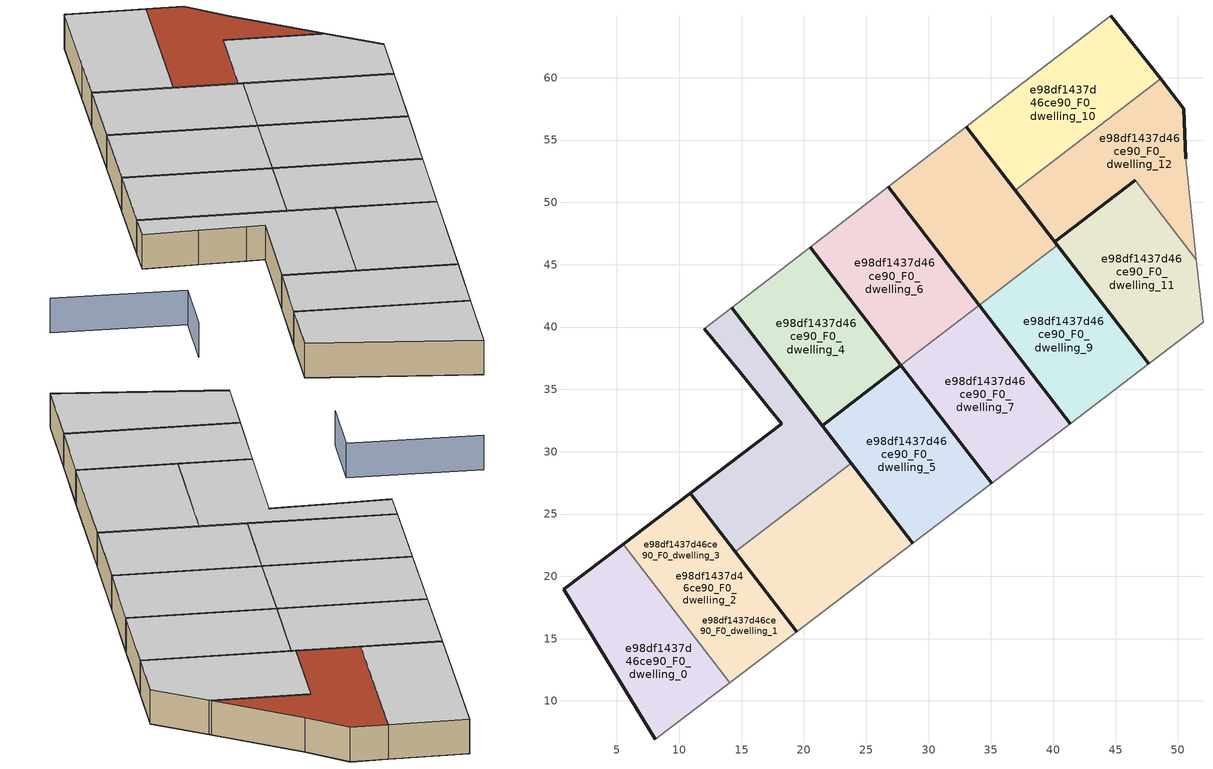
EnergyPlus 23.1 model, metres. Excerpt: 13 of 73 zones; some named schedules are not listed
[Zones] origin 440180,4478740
e98df1437d46ce90_F0_dwelling_0
 floor ground (EU_floor_Construction): 14.04,11.46 5.49,22.58 0.71,18.95 8.07,6.91 z0
 wall outside (EU_wall_Construction): 8.07,6.91 0.71,18.95 5.49,22.58 z0:3
 wall adiabatic (EU_wall_Construction): 14.04,11.46 8.07,6.91 z0:3
 wall to e98df1437d46ce90_F0_dwelling_1 (EU_wall_Construction): 5.5,22.58 14.04,11.46 z0:3
 ceiling to e98df1437d46ce90_F1_dwelling_0 (EU_floor_Construction): 5.49,22.58 14.04,11.46 8.07,6.91 0.71,18.95 z3
e98df1437d46ce90_F0_dwelling_1
 floor ground (EU_floor_Construction): 23.77,29.08 14.2,41.55 12.02,39.86 14.86,36.4 17.31,33.38 18.23,32.25 10.88,26.67 14.5,21.96 z0; 19.42,15.55 10.88,26.67 5.49,22.58 14.04,11.46 z0; 28.72,22.64 23.77,29.08 14.5,21.96 19.42,15.55 z0
 wall outside (EU_wall_Construction): 5.49,22.58 10.88,26.67 19.42,15.55 z0:3
 wall adiabatic (EU_wall_Construction): 19.42,15.55 14.04,11.46 z0:3
 ceiling to e98df1437d46ce90_F1_dwelling_1 (EU_floor_Construction): 10.88,26.67 19.42,15.55 14.04,11.46 5.49,22.58 z3
 ceiling to e98df1437d46ce90_F1_dwelling_2 (EU_floor_Construction): 14.2,41.55 23.77,29.08 14.5,21.96 10.88,26.67 18.23,32.25 17.31,33.38 14.86,36.4 12.02,39.86 z3
 ceiling to e98df1437d46ce90_F1_dwelling_3 (EU_floor_Construction): 23.77,29.08 28.72,22.64 19.42,15.55 14.5,21.96 z3
e98df1437d46ce90_F0_dwelling_10
 floor ground (EU_floor_Construction): 48.6,59.9 44.61,64.99 36.94,59.1 33.02,56.08 36.96,50.95 z0; 40.33,46.56 33.02,56.08 26.76,51.24 34.06,41.74 z0
 wall outside (EU_wall_Construction): 44.61,64.99 48.6,59.9 / 36.96,50.95 33.02,56.08 z0:3
 wall adiabatic (EU_wall_Construction): 33.02,56.08 36.94,59.1 44.61,64.99 z0:3
 wall to e98df1437d46ce90_F0_dwelling_12 (EU_wall_Construction): 48.6,59.9 36.95,50.95 z0:3
 ceiling to e98df1437d46ce90_F1_dwelling_10 (EU_floor_Construction): 33.02,56.08 40.33,46.56 34.06,41.74 26.76,51.24 z3
 ceiling to e98df1437d46ce90_F1_dwelling_8 (EU_floor_Construction): 44.61,64.99 48.6,59.9 36.96,50.95 33.02,56.08 36.94,59.1 z3
e98df1437d46ce90_F0_dwelling_11
 floor ground (EU_floor_Construction): 52.01,40.36 51.48,45.38 46.57,51.78 40.12,46.83 47.64,37.04 z0
 wall outside (EU_wall_Construction): 47.64,37.04 40.12,46.83 46.57,51.78 z0:3
 wall adiabatic (EU_wall_Construction): 51.48,45.38 52.01,40.36 47.64,37.04 z0:3
 wall to e98df1437d46ce90_F0_dwelling_12 (EU_wall_Construction): 46.57,51.78 51.48,45.38 z0:3
 ceiling to e98df1437d46ce90_F1_dwelling_11 (EU_floor_Construction): 46.57,51.78 51.48,45.38 52.01,40.36 47.64,37.04 40.12,46.83 z3
e98df1437d46ce90_F0_dwelling_12
 floor ground (EU_floor_Construction): 40.33,46.56 33.02,56.08 26.76,51.24 34.06,41.74 z0; 51.48,45.38 50.62,53.51 50.47,57.53 48.6,59.9 36.96,50.95 40.33,46.56 40.12,46.83 46.57,51.78 z0
 wall outside (EU_wall_Construction): 48.6,59.9 50.47,57.53 50.62,53.51 / 46.57,51.78 40.12,46.83 36.96,50.95 z0:3
 wall adiabatic (EU_wall_Construction): 50.62,53.51 51.48,45.38 z0:3
 roof outside (EU_roof_Construction): 33.02,56.08 40.33,46.56 34.06,41.74 26.76,51.24 z3; 50.47,57.53 50.62,53.51 51.48,45.38 46.57,51.78 40.12,46.83 36.96,50.95 48.6,59.9 z3
e98df1437d46ce90_F0_dwelling_2
 floor ground (EU_floor_Construction): 23.77,29.08 14.2,41.55 12.02,39.86 14.86,36.4 17.31,33.38 18.23,32.25 10.88,26.67 14.5,21.96 z0; 19.42,15.55 10.88,26.67 5.49,22.58 14.04,11.46 z0
 wall outside (EU_wall_Construction): 14.2,41.55 23.78,29.08 / 14.5,21.96 10.88,26.67 18.23,32.25 17.31,33.38 14.86,36.4 12.02,39.86 z0:3
 wall adiabatic (EU_wall_Construction): 12.02,39.86 14.2,41.55 z0:3
 wall to e98df1437d46ce90_F0_dwelling_3 (EU_wall_Construction): 23.77,29.08 14.5,21.96 z0:3
 ceiling to e98df1437d46ce90_F1_dwelling_3 (EU_floor_Construction): 10.88,26.67 19.42,15.55 14.04,11.46 5.49,22.58 z3
 ceiling to e98df1437d46ce90_F1_dwelling_2 (EU_floor_Construction): 14.2,41.55 23.77,29.08 14.5,21.96 10.88,26.67 18.23,32.25 17.31,33.38 14.86,36.4 12.02,39.86 z3
e98df1437d46ce90_F0_dwelling_3
 floor ground (EU_floor_Construction): 19.42,15.55 10.88,26.67 5.49,22.58 14.04,11.46 z0; 28.72,22.64 23.77,29.08 14.5,21.96 19.42,15.55 z0
 wall outside (EU_wall_Construction): 19.42,15.55 14.5,21.96 / 23.78,29.08 28.72,22.64 z0:3
 wall adiabatic (EU_wall_Construction): 28.72,22.64 19.42,15.55 z0:3
 ceiling to e98df1437d46ce90_F1_dwelling_3 (EU_floor_Construction): 10.88,26.67 19.42,15.55 14.04,11.46 5.49,22.58 z3; 23.77,29.08 28.72,22.64 19.42,15.55 14.5,21.96 z3
e98df1437d46ce90_F0_dwelling_4
 floor ground (EU_floor_Construction): 27.77,36.93 20.49,46.4 14.2,41.55 21.47,32.09 z0
 wall outside (EU_wall_Construction): 20.49,46.4 27.77,36.93 / 27.76,36.93 21.47,32.09 14.2,41.55 z0:3
 wall adiabatic (EU_wall_Construction): 14.2,41.55 20.49,46.4 z0:3
 ceiling to e98df1437d46ce90_F1_dwelling_4 (EU_floor_Construction): 20.49,46.4 27.76,36.93 21.47,32.09 14.2,41.55 z3
e98df1437d46ce90_F0_dwelling_5
 floor ground (EU_floor_Construction): 35.04,27.45 27.77,36.93 21.47,32.09 28.72,22.64 z0
 wall outside (EU_wall_Construction): 28.72,22.64 21.47,32.09 27.76,36.93 / 27.77,36.93 35.04,27.45 z0:3
 wall adiabatic (EU_wall_Construction): 35.04,27.45 28.72,22.64 z0:3
 ceiling to e98df1437d46ce90_F1_dwelling_5 (EU_floor_Construction): 27.76,36.93 35.04,27.45 28.72,22.64 21.47,32.09 z3
e98df1437d46ce90_F0_dwelling_6
 floor ground (EU_floor_Construction): 34.05,41.75 26.76,51.24 20.49,46.4 27.77,36.92 z0
 wall outside (EU_wall_Construction): 27.77,36.92 20.49,46.4 / 26.76,51.24 34.05,41.75 z0:3
 wall adiabatic (EU_wall_Construction): 20.49,46.4 26.76,51.24 z0:3
 wall to e98df1437d46ce90_F0_dwelling_7 (EU_wall_Construction): 34.05,41.75 27.77,36.92 z0:3
 ceiling to e98df1437d46ce90_F1_dwelling_6 (EU_floor_Construction): 26.76,51.24 34.05,41.75 27.77,36.92 20.49,46.4 z3
e98df1437d46ce90_F0_dwelling_7
 floor ground (EU_floor_Construction): 41.35,32.25 34.05,41.75 27.77,36.92 35.04,27.45 z0
 wall outside (EU_wall_Construction): 35.04,27.45 27.77,36.92 / 34.05,41.75 41.35,32.25 z0:3
 wall adiabatic (EU_wall_Construction): 41.35,32.25 35.04,27.45 z0:3
 ceiling to e98df1437d46ce90_F1_dwelling_7 (EU_floor_Construction): 34.05,41.75 41.35,32.25 35.04,27.45 27.77,36.92 z3
e98df1437d46ce90_F0_dwelling_8
 floor ground (EU_floor_Construction): 48.6,59.9 44.61,64.99 36.94,59.1 33.02,56.08 36.96,50.95 z0; 40.33,46.56 33.02,56.08 26.76,51.24 34.06,41.74 z0; 51.48,45.38 50.62,53.51 50.47,57.53 48.6,59.9 36.96,50.95 40.33,46.56 40.12,46.83 46.57,51.78 z0
 wall outside (EU_wall_Construction): 34.06,41.74 26.76,51.24 / 33.02,56.08 40.33,46.56 z0:3
 wall adiabatic (EU_wall_Construction): 26.76,51.24 33.02,56.08 z0:3
 wall to e98df1437d46ce90_F0_dwelling_9 (EU_wall_Construction): 40.33,46.56 34.06,41.74 z0:3
 roof outside (EU_floor_Construction): 33.02,56.08 40.33,46.56 34.06,41.74 26.76,51.24 z3; 44.61,64.99 48.6,59.9 36.96,50.95 33.02,56.08 36.94,59.1 z3; 50.47,57.53 50.62,53.51 51.48,45.38 46.57,51.78 40.12,46.83 36.96,50.95 48.6,59.9 z3
e98df1437d46ce90_F0_dwelling_9
 floor ground (EU_floor_Construction): 47.64,37.04 40.33,46.56 34.06,41.74 41.35,32.25 z0
 wall outside (EU_wall_Construction): 41.35,32.25 34.06,41.74 / 40.33,46.56 47.64,37.04 z0:3
 wall adiabatic (EU_wall_Construction): 47.64,37.04 41.35,32.25 z0:3
 ceiling to e98df1437d46ce90_F1_dwelling_9 (EU_floor_Construction): 40.33,46.56 47.64,37.04 41.35,32.25 34.06,41.74 z3
shading: -1.71,40.48 4.87,31.75 / 4.87,31.75 0.03,28.1 z0:3
[Building]
EU S2 Campaign: North Axis=0; Terrain=City; Solar Distribution=FullExterior
[Site:Location]
Madrid: Latitude=40.5; Longitude=-3.5; Time Zone=1; Elevation=609
[SizingPeriod:WeatherFileDays]
AnnualSizingPeriod: Begin Month=1; Begin Day of Month=1; End Month=12; End Day of Month=31; Day of Week for Start Day=Monday; Use Weather File Daylight Saving Period=No; Use Weather File Rain and Snow Indicators=No
[MATERIAL]
EU_InternalMass_Material: Roughness=MediumRough; Thickness=0.1; Conductivity=1; Density=1800; Specific Heat=900; Thermal Absorptance=0.9; Solar Absorptance=0.7; Visible Absorptance=0.7
[MATERIAL:NOMASS] Roughness=MediumRough; Thermal Absorptance=0.9; Solar Absorptance=0.7; Visible Absorptance=0.7
Name | Thermal Resistance
EU_wall_NoMass | 0.609216
EU_roof_NoMass | 0.513268
EU_floor_NoMass | 0.568163
[CONSTRUCTION]
EU_wall_Construction: EU_wall_NoMass
EU_roof_Construction: EU_roof_NoMass
EU_floor_Construction: EU_floor_NoMass
EU_InternalMass_Construction: EU_InternalMass_Material
[ZONE] Type=1; Multiplier=1; Ceiling Height=autocalculate; Floor Area=autocalculate; Part of Total Floor Area=Yes
Name | Volume
e98df1437d46ce90_F0_dwelling_0 | 284.365
e98df1437d46ce90_F0_dwelling_1 | 853.015
e98df1437d46ce90_F0_dwelling_10 | 568.729
e98df1437d46ce90_F0_dwelling_11 | 284.377
e98df1437d46ce90_F0_dwelling_12 | 568.733
e98df1437d46ce90_F0_dwelling_2 | 568.669
e98df1437d46ce90_F0_dwelling_3 | 568.699
e98df1437d46ce90_F0_dwelling_4 | 284.364
e98df1437d46ce90_F0_dwelling_5 | 284.34
e98df1437d46ce90_F0_dwelling_6 | 284.354
e98df1437d46ce90_F0_dwelling_7 | 284.372
e98df1437d46ce90_F0_dwelling_8 | 853.1
e98df1437d46ce90_F0_dwelling_9 | 284.351
[INTERNALMASS] Construction=EU_InternalMass_Construction
Name | Zone or ZoneList | Surface Area
e98df1437d46ce90_F0_dwelling_0_EU_InternalMass | e98df1437d46ce90_F0_dwelling_0 | 94.7885
e98df1437d46ce90_F0_dwelling_1_EU_InternalMass | e98df1437d46ce90_F0_dwelling_1 | 94.7843
e98df1437d46ce90_F0_dwelling_2_EU_InternalMass | e98df1437d46ce90_F0_dwelling_2 | 94.7728
e98df1437d46ce90_F0_dwelling_3_EU_InternalMass | e98df1437d46ce90_F0_dwelling_3 | 94.7832
e98df1437d46ce90_F0_dwelling_4_EU_InternalMass | e98df1437d46ce90_F0_dwelling_4 | 94.7865
e98df1437d46ce90_F0_dwelling_5_EU_InternalMass | e98df1437d46ce90_F0_dwelling_5 | 94.7803
e98df1437d46ce90_F0_dwelling_6_EU_InternalMass | e98df1437d46ce90_F0_dwelling_6 | 94.7848
e98df1437d46ce90_F0_dwelling_7_EU_InternalMass | e98df1437d46ce90_F0_dwelling_7 | 94.789
e98df1437d46ce90_F0_dwelling_8_EU_InternalMass | e98df1437d46ce90_F0_dwelling_8 | 94.7842
e98df1437d46ce90_F0_dwelling_9_EU_InternalMass | e98df1437d46ce90_F0_dwelling_9 | 94.7828
e98df1437d46ce90_F0_dwelling_10_EU_InternalMass | e98df1437d46ce90_F0_dwelling_10 | 94.7921
e98df1437d46ce90_F0_dwelling_11_EU_InternalMass | e98df1437d46ce90_F0_dwelling_11 | 94.791
e98df1437d46ce90_F0_dwelling_12_EU_InternalMass | e98df1437d46ce90_F0_dwelling_12 | 94.791
[OTHEREQUIPMENT] Fuel Type=Electricity; Design Level Calculation Method=Watts/Area; Power per Zone Floor Area=1; Fraction Latent=0; Fraction Radiant=0; Fraction Lost=0; Carbon Dioxide Generation Rate=0; EndUse Subcategory=EU_Step8_InternalGains
Name | Zone or ZoneList or Space or SpaceList | Schedule
EU_Step8_InternalGain_e98df1437d46ce90_F0_dwelling_0_f000 | e98df1437d46ce90_F0_dwelling_0 | EU_Step8_GainSchedule_e98df1437d46ce90_F0_dwelling_0_f000
EU_Step8_InternalGain_e98df1437d46ce90_F0_dwelling_1_f000 | e98df1437d46ce90_F0_dwelling_1 | EU_Step8_GainSchedule_e98df1437d46ce90_F0_dwelling_1_f000
EU_Step8_InternalGain_e98df1437d46ce90_F0_dwelling_2_f000 | e98df1437d46ce90_F0_dwelling_2 | EU_Step8_GainSchedule_e98df1437d46ce90_F0_dwelling_2_f000
EU_Step8_InternalGain_e98df1437d46ce90_F0_dwelling_3_f000 | e98df1437d46ce90_F0_dwelling_3 | EU_Step8_GainSchedule_e98df1437d46ce90_F0_dwelling_3_f000
EU_Step8_InternalGain_e98df1437d46ce90_F0_dwelling_4_f000 | e98df1437d46ce90_F0_dwelling_4 | EU_Step8_GainSchedule_e98df1437d46ce90_F0_dwelling_4_f000
EU_Step8_InternalGain_e98df1437d46ce90_F0_dwelling_5_f000 | e98df1437d46ce90_F0_dwelling_5 | EU_Step8_GainSchedule_e98df1437d46ce90_F0_dwelling_5_f000
EU_Step8_InternalGain_e98df1437d46ce90_F0_dwelling_6_f000 | e98df1437d46ce90_F0_dwelling_6 | EU_Step8_GainSchedule_e98df1437d46ce90_F0_dwelling_6_f000
EU_Step8_InternalGain_e98df1437d46ce90_F0_dwelling_7_f000 | e98df1437d46ce90_F0_dwelling_7 | EU_Step8_GainSchedule_e98df1437d46ce90_F0_dwelling_7_f000
EU_Step8_InternalGain_e98df1437d46ce90_F0_dwelling_8_f000 | e98df1437d46ce90_F0_dwelling_8 | EU_Step8_GainSchedule_e98df1437d46ce90_F0_dwelling_8_f000
EU_Step8_InternalGain_e98df1437d46ce90_F0_dwelling_9_f000 | e98df1437d46ce90_F0_dwelling_9 | EU_Step8_GainSchedule_e98df1437d46ce90_F0_dwelling_9_f000
EU_Step8_InternalGain_e98df1437d46ce90_F0_dwelling_10_f000 | e98df1437d46ce90_F0_dwelling_10 | EU_Step8_GainSchedule_e98df1437d46ce90_F0_dwelling_10_f000
EU_Step8_InternalGain_e98df1437d46ce90_F0_dwelling_11_f000 | e98df1437d46ce90_F0_dwelling_11 | EU_Step8_GainSchedule_e98df1437d46ce90_F0_dwelling_11_f000
EU_Step8_InternalGain_e98df1437d46ce90_F0_dwelling_12_f000 | e98df1437d46ce90_F0_dwelling_12 | EU_Step8_GainSchedule_e98df1437d46ce90_F0_dwelling_12_f000
[ZONEVENTILATION:DESIGNFLOWRATE] Schedule=EU_AlwaysOn; Design Flow Rate Calculation Method=AirChanges/Hour; Air Changes per Hour=0.752966; Ventilation Type=Natural; Fan Pressure Rise=0; Fan Total Efficiency=1; Constant Term Coefficient=1; Temperature Term Coefficient=0; Velocity Term Coefficient=0; Velocity Squared Term Coefficient=0; Minimum Indoor Temperature=-100; Maximum Indoor Temperature=100; Delta Temperature=-100; Minimum Outdoor Temperature=-100; Maximum Outdoor Temperature=100; Maximum Wind Speed=40
Name | Zone or ZoneList or Space or SpaceList
EU_ConstantAir_e98df1437d46ce90_F0_dwelling_0 | e98df1437d46ce90_F0_dwelling_0
EU_ConstantAir_e98df1437d46ce90_F0_dwelling_1 | e98df1437d46ce90_F0_dwelling_1
EU_ConstantAir_e98df1437d46ce90_F0_dwelling_2 | e98df1437d46ce90_F0_dwelling_2
EU_ConstantAir_e98df1437d46ce90_F0_dwelling_3 | e98df1437d46ce90_F0_dwelling_3
EU_ConstantAir_e98df1437d46ce90_F0_dwelling_4 | e98df1437d46ce90_F0_dwelling_4
EU_ConstantAir_e98df1437d46ce90_F0_dwelling_5 | e98df1437d46ce90_F0_dwelling_5
EU_ConstantAir_e98df1437d46ce90_F0_dwelling_6 | e98df1437d46ce90_F0_dwelling_6
EU_ConstantAir_e98df1437d46ce90_F0_dwelling_7 | e98df1437d46ce90_F0_dwelling_7
EU_ConstantAir_e98df1437d46ce90_F0_dwelling_8 | e98df1437d46ce90_F0_dwelling_8
EU_ConstantAir_e98df1437d46ce90_F0_dwelling_9 | e98df1437d46ce90_F0_dwelling_9
EU_ConstantAir_e98df1437d46ce90_F0_dwelling_10 | e98df1437d46ce90_F0_dwelling_10
EU_ConstantAir_e98df1437d46ce90_F0_dwelling_11 | e98df1437d46ce90_F0_dwelling_11
EU_ConstantAir_e98df1437d46ce90_F0_dwelling_12 | e98df1437d46ce90_F0_dwelling_12
[HVACTEMPLATE:THERMOSTAT] Constant Heating Setpoint=20; Constant Cooling Setpoint=50
EU_HeatOnly_e98df1437d46ce90_F0_dwelling_0; EU_HeatOnly_e98df1437d46ce90_F0_dwelling_1; EU_HeatOnly_e98df1437d46ce90_F0_dwelling_2; EU_HeatOnly_e98df1437d46ce90_F0_dwelling_3; EU_HeatOnly_e98df1437d46ce90_F0_dwelling_4; EU_HeatOnly_e98df1437d46ce90_F0_dwelling_5; EU_HeatOnly_e98df1437d46ce90_F0_dwelling_6; EU_HeatOnly_e98df1437d46ce90_F0_dwelling_7; EU_HeatOnly_e98df1437d46ce90_F0_dwelling_8; EU_HeatOnly_e98df1437d46ce90_F0_dwelling_9; EU_HeatOnly_e98df1437d46ce90_F0_dwelling_10; EU_HeatOnly_e98df1437d46ce90_F0_dwelling_11; EU_HeatOnly_e98df1437d46ce90_F0_dwelling_12; EU_HeatOnly_e98df1437d46ce90_F1_dwelling_0; EU_HeatOnly_e98df1437d46ce90_F1_dwelling_1; EU_HeatOnly_e98df1437d46ce90_F1_dwelling_2; EU_HeatOnly_e98df1437d46ce90_F1_dwelling_3; EU_HeatOnly_e98df1437d46ce90_F1_dwelling_4; EU_HeatOnly_e98df1437d46ce90_F1_dwelling_5; EU_HeatOnly_e98df1437d46ce90_F1_dwelling_6; EU_HeatOnly_e98df1437d46ce90_F1_dwelling_7; EU_HeatOnly_e98df1437d46ce90_F1_dwelling_8; EU_HeatOnly_e98df1437d46ce90_F1_dwelling_9; EU_HeatOnly_e98df1437d46ce90_F1_dwelling_10; EU_HeatOnly_e98df1437d46ce90_F1_dwelling_11; EU_HeatOnly_e98df1437d46ce90_F2_dwelling_0; EU_HeatOnly_e98df1437d46ce90_F2_dwelling_1; EU_HeatOnly_e98df1437d46ce90_F2_dwelling_2; EU_HeatOnly_e98df1437d46ce90_F2_dwelling_3; EU_HeatOnly_e98df1437d46ce90_F2_dwelling_4; EU_HeatOnly_e98df1437d46ce90_F2_dwelling_5; EU_HeatOnly_e98df1437d46ce90_F2_dwelling_6; EU_HeatOnly_e98df1437d46ce90_F2_dwelling_7; EU_HeatOnly_e98df1437d46ce90_F2_dwelling_8; EU_HeatOnly_e98df1437d46ce90_F2_dwelling_9; EU_HeatOnly_e98df1437d46ce90_F2_dwelling_10; EU_HeatOnly_e98df1437d46ce90_F2_dwelling_11; EU_HeatOnly_e98df1437d46ce90_F3_dwelling_0; EU_HeatOnly_e98df1437d46ce90_F3_dwelling_1; EU_HeatOnly_e98df1437d46ce90_F3_dwelling_2; EU_HeatOnly_e98df1437d46ce90_F3_dwelling_3; EU_HeatOnly_e98df1437d46ce90_F3_dwelling_4; EU_HeatOnly_e98df1437d46ce90_F3_dwelling_5; EU_HeatOnly_e98df1437d46ce90_F3_dwelling_6; EU_HeatOnly_e98df1437d46ce90_F3_dwelling_7; EU_HeatOnly_e98df1437d46ce90_F3_dwelling_8; EU_HeatOnly_e98df1437d46ce90_F3_dwelling_9; EU_HeatOnly_e98df1437d46ce90_F3_dwelling_10; EU_HeatOnly_e98df1437d46ce90_F3_dwelling_11; EU_HeatOnly_e98df1437d46ce90_F4_dwelling_0; EU_HeatOnly_e98df1437d46ce90_F4_dwelling_1; EU_HeatOnly_e98df1437d46ce90_F4_dwelling_2; EU_HeatOnly_e98df1437d46ce90_F4_dwelling_3; EU_HeatOnly_e98df1437d46ce90_F4_dwelling_4; EU_HeatOnly_e98df1437d46ce90_F4_dwelling_5; EU_HeatOnly_e98df1437d46ce90_F4_dwelling_6; EU_HeatOnly_e98df1437d46ce90_F4_dwelling_7; EU_HeatOnly_e98df1437d46ce90_F4_dwelling_8; EU_HeatOnly_e98df1437d46ce90_F4_dwelling_9; EU_HeatOnly_e98df1437d46ce90_F4_dwelling_10; EU_HeatOnly_e98df1437d46ce90_F4_dwelling_11; EU_HeatOnly_e98df1437d46ce90_F5_dwelling_0; EU_HeatOnly_e98df1437d46ce90_F5_dwelling_1; EU_HeatOnly_e98df1437d46ce90_F5_dwelling_2; EU_HeatOnly_e98df1437d46ce90_F5_dwelling_3; EU_HeatOnly_e98df1437d46ce90_F5_dwelling_4; EU_HeatOnly_e98df1437d46ce90_F5_dwelling_5; EU_HeatOnly_e98df1437d46ce90_F5_dwelling_6; EU_HeatOnly_e98df1437d46ce90_F5_dwelling_7; EU_HeatOnly_e98df1437d46ce90_F5_dwelling_8; EU_HeatOnly_e98df1437d46ce90_F5_dwelling_9; EU_HeatOnly_e98df1437d46ce90_F5_dwelling_10; EU_HeatOnly_e98df1437d46ce90_F5_dwelling_11
[HVACTEMPLATE:ZONE:IDEALLOADSAIRSYSTEM] System Availability Schedule=EU_AlwaysOn; Maximum Heating Supply Air Temperature=50; Minimum Cooling Supply Air Temperature=13; Maximum Heating Supply Air Humidity Ratio=0.0156; Minimum Cooling Supply Air Humidity Ratio=0.0077; Heating Limit=NoLimit; Cooling Limit=NoLimit; Heating Availability Schedule=EU_AlwaysOn; Cooling Availability Schedule=EU_CoolingOff; Dehumidification Control Type=ConstantSensibleHeatRatio; Cooling Sensible Heat Ratio=0.7; Dehumidification Setpoint=60; Humidification Control Type=None; Humidification Setpoint=30; Outdoor Air Method=None; Outdoor Air Flow Rate per Person=0.00944; Outdoor Air Flow Rate per Zone Floor Area=0; Outdoor Air Flow Rate per Zone=0; Demand Controlled Ventilation Type=None; Outdoor Air Economizer Type=NoEconomizer; Heat Recovery Type=None; Sensible Heat Recovery Effectiveness=0.7; Latent Heat Recovery Effectiveness=0.65
Name | Template Thermostat
e98df1437d46ce90_F0_dwelling_0 | EU_HeatOnly_e98df1437d46ce90_F0_dwelling_0
e98df1437d46ce90_F0_dwelling_1 | EU_HeatOnly_e98df1437d46ce90_F0_dwelling_1
e98df1437d46ce90_F0_dwelling_2 | EU_HeatOnly_e98df1437d46ce90_F0_dwelling_2
